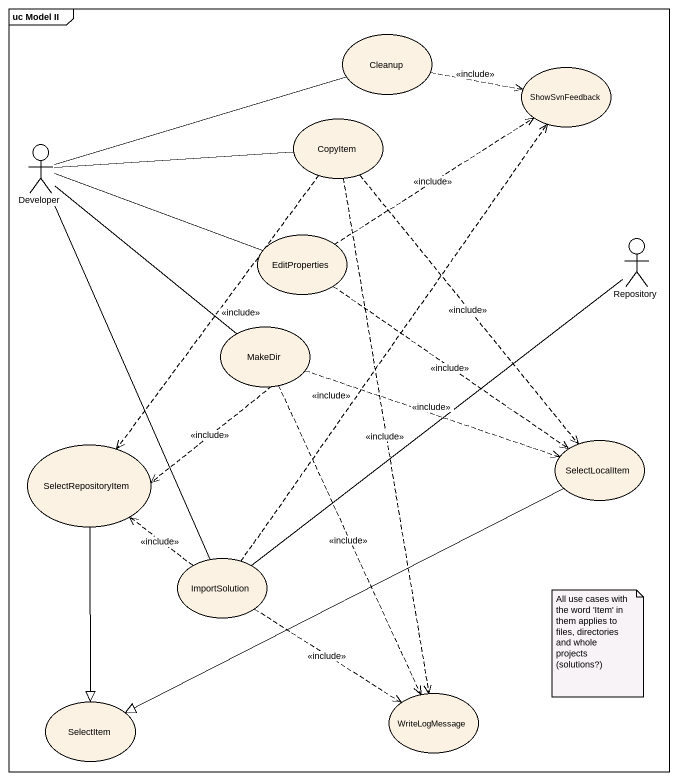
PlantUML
@startuml
mainframe uc Model II
usecase Cleanup
usecase ShowSvnFeedback
usecase CopyItem
actor Developer
usecase EditProperties
actor Repository
usecase MakeDir
usecase SelectRepositoryItem
usecase SelectLocalItem
usecase ImportSolution
usecase SelectItem
usecase WriteLogMessage
Cleanup .right.> ShowSvnFeedback : <<include>>
CopyItem ..> SelectRepositoryItem : <<include>>
CopyItem ..> SelectLocalItem : <<include>>
CopyItem ..> WriteLogMessage : <<include>>
Developer -right- Cleanup
Developer -right- CopyItem
Developer -right- EditProperties
Developer -- MakeDir
Developer -- ImportSolution
EditProperties .up.> ShowSvnFeedback : <<include>>
EditProperties ..> SelectLocalItem : <<include>>
MakeDir ..> SelectRepositoryItem : <<include>>
MakeDir .right.> SelectLocalItem : <<include>>
MakeDir ..> WriteLogMessage : <<include>>
SelectRepositoryItem --|> SelectItem
SelectLocalItem -left-|> SelectItem
ImportSolution .up.> ShowSvnFeedback : <<include>>
ImportSolution -up- Repository
ImportSolution .up.> SelectRepositoryItem : <<include>>
ImportSolution ..> WriteLogMessage : <<include>>
note as N1
  All use cases with the word 'Item' in them applies to files, directories and whole projects (solutions?)
end note
@enduml
